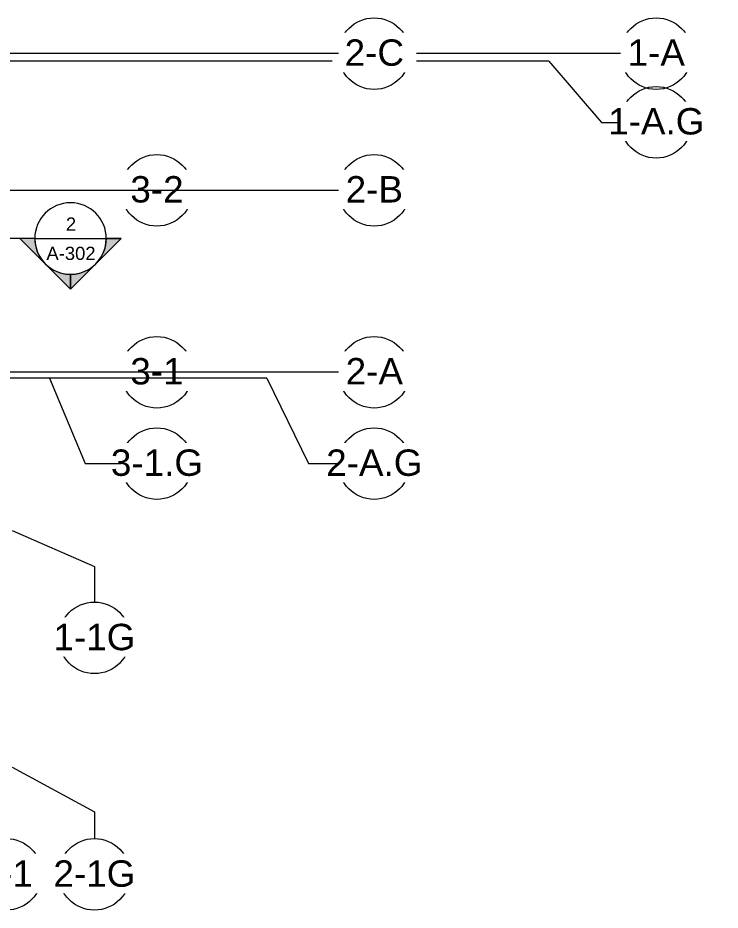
# Model space of a CAD drawing. Header units: inches. Extents: x 25557 to 33164, y -23509 to -20035.
# Drawn here: x 32221 to 33164, y -23509 to -22312 of the extents above; entities that cross this region are included whole.
import ezdxf

# ---------------------------------------------------------------- set-up
doc = ezdxf.new("R2010")
doc.units = ezdxf.units.IN
doc.header["$MEASUREMENT"] = 0
doc.linetypes.add('Grid Line 1_2_', pattern=[0.875, 0.5, -0.125, 0.125, -0.125])
for name, color, linetype, lineweight in [('G-ANNO-SYMB', 111, 'Continuous', 9), ('S-GRID', 1, 'Continuous', 9), ('S-GRID-IDEN', 1, 'Continuous', 9)]:
    doc.layers.add(name, color=color, linetype=linetype, lineweight=lineweight)
doc.styles.add('Arial', font='arial.ttf', dxfattribs={"height": 35.407186})
doc.styles.add('Arial_1', font='arial.ttf', dxfattribs={"height": 17.703593})

# ---------------------------------------------------------------- blocks, each defined once
blk = doc.blocks.new('Section - Section Head - Filled-1526-Overall Floor Plan')
at = {"layer": 'G-ANNO-SYMB'}
h = blk.add_hatch(color=256, dxfattribs=at)
edge = h.paths.add_edge_path(flags=0)
edge.add_line((-0.4268, 0.1768), (-0.25, 0.3536))
edge.add_line((-0.25, 0.3536), (-0.25, 0.25))
edge.add_arc((-0.25, 0), 0.25, 90, 135)
h = blk.add_hatch(color=256, dxfattribs=at)
edge = h.paths.add_edge_path(flags=0)
edge.add_arc((-0.25, 0), 0.25, 45, 90)
edge.add_line((-0.25, 0.25), (-0.25, 0.3536))
edge.add_line((-0.25, 0.3536), (-0.0732, 0.1768))
h = blk.add_hatch(color=256, dxfattribs=at)
edge = h.paths.add_edge_path(flags=0)
edge.add_arc((-0.25, 0), 0.2503, 137.9216, 180)
edge.add_line((-0.5003, 0), (-0.6036, 0))
edge.add_line((-0.6036, 0), (-0.4358, 0.1678))
h = blk.add_hatch(color=256, dxfattribs=at)
edge = h.paths.add_edge_path(flags=0)
edge.add_line((-0.0642, 0.1678), (0.1036, 0))
edge.add_line((0.1036, 0), (0.0003, 0))
edge.add_arc((-0.25, 0), 0.2503, 0, 42.0784)
for p, q in [((-0.25, 0.3536), (-0.6036, 0)), ((-0.25, 0.3536), (-0.4268, 0.1768)), ((-0.25, 0.3536), (0.1036, 0)), ((-0.25, 0.25), (-0.25, 0.3536)), ((-0.0732, 0.1768), (-0.25, 0.3536)), ((-0.25, 0.3536), (-0.25, 0.25)), ((-0.4358, 0.1678), (-0.6036, 0)), ((0.1036, 0), (-0.0642, 0.1678)), ((-0.6036, 0), (-0.5003, 0)), ((0.0003, 0), (0.1036, 0)), ((-0.5, 0), (-0.6036, 0)), ((0, 0), (0.1036, 0))]:
    blk.add_line(p, q, dxfattribs=at)
for radius, start, end in [(0.25, 360, 180), (0.25, 90, 135), (0.25, 45, 90), (0.2503, 137.9216, 180), (0.2503, 0, 42.0784), (0.25, 180, 360)]:
    blk.add_arc((-0.25, 0), radius, start, end, dxfattribs=at)
blk = doc.blocks.new('Grid - Grid Head - Circle-14747-Overall Floor Plan')
at = {"layer": 'S-GRID-IDEN'}
blk.add_circle((0, 0), 0.25, dxfattribs=at)

msp = doc.modelspace()

# ---------------------------------------------------------------- linework, layer by layer
at = {"layer": 'G-ANNO-SYMB'}
for q in [(27927.7, -22607.8), (32339.9, -22607.8)]:
    msp.add_line((32243.9, -22607.8), q, dxfattribs=at)
at = {"layer": 'S-GRID', "linetype": 'Grid Line 1_2_'}
for p, q in [((32933.8, -22369.6), (28669.8, -22369.6)), ((32263.7, -22795.3), (27499.7, -22795.3))]:
    msp.add_line(p, q, dxfattribs=at)
at = {"layer": 'S-GRID'}
for p, q in [((32263.7, -22795.3), (32311.7, -22909.9)), ((32213.7, -22999.8), (32323.9, -23047.8)), ((32323.9, -23047.8), (32323.9, -23095.8)), ((32213.7, -23317.2), (32323.9, -23377.2)), ((32323.9, -23377.2), (32323.9, -23413.2))]:
    msp.add_line(p, q, dxfattribs=at)

# ---------------------------------------------------------------- block references
at = {"layer": 'G-ANNO-SYMB', "xscale": 191.9999999999999, "yscale": 191.9999999999999, "zscale": 191.9999999999999, "rotation": 180}
msp.add_blockref('Section - Section Head - Filled-1526-Overall Floor Plan', (32243.9, -22607.8), dxfattribs=at)
at = {"layer": 'S-GRID-IDEN', "xscale": 191.9999999999999, "yscale": 191.9999999999999, "zscale": 191.9999999999999}
for p, rotation in [((32699.4, -22359.6), 89.9999999999998), ((33077.8, -22359.6), 89.99999999999982), ((33077.8, -22451.8), 89.99999999999982), ((32407.7, -22543.1), 89.99999999999984), ((32699.4, -22543.1), 89.9999999999998), ((32407.7, -22787.3), 89.99999999999984), ((32699.4, -22787.3), 89.9999999999998), ((32407.7, -22909.9), 89.99999999999984), ((32699.4, -22909.9), 89.9999999999998)]:
    msp.add_blockref('Grid - Grid Head - Circle-14747-Overall Floor Plan', p, dxfattribs=dict(at, rotation=rotation))
for p in [(32323.9, -23143.8), (32205.7, -23461.2), (32323.9, -23461.2)]:
    msp.add_blockref('Grid - Grid Head - Circle-14747-Overall Floor Plan', p, dxfattribs=at)

# ---------------------------------------------------------------- texts
at = {"layer": 'G-ANNO-SYMB', "char_height": 17.7, "attachment_point": 2, "line_spacing_factor": 0.938532, "style": 'Arial_1'}
for s, insert, width in [('2', (32292.5, -22579.5), 16.416), ('A-302', (32292.5, -22618.8), 78.624)]:
    msp.add_mtext(s, dxfattribs=dict(at, insert=insert, width=width))

# ---------------------------------------------------------------- next in the draw order: texts
at = {"layer": 'S-GRID-IDEN', "char_height": 35.41, "attachment_point": 2, "line_spacing_factor": 0.938532, "style": 'Arial', "bg_fill": 3, "box_fill_scale": 1.25, "bg_fill_color": 0, "bg_fill_transparency": 0}
for s, insert, width in [('1-A', (33078, -22340.5), 91.584), ('1-A.G', (33078, -22432.7), 153.792), ('3-2', (32407.9, -22524), 85.104), ('2-B', (32699.6, -22524), 91.584), ('3-1', (32407.9, -22768.2), 85.104), ('2-A', (32699.6, -22768.2), 91.584), ('3-1.G', (32407.9, -22890.9), 147.312), ('2-A.G', (32699.6, -22890.9), 153.792), ('1-1G', (32323.9, -23124.9), 130.896), ('2-1', (32205.7, -23442.4), 85.104)]:
    msp.add_mtext(s, dxfattribs=dict(at, insert=insert, width=width))

# ---------------------------------------------------------------- next in the draw order: linework, layer by layer
at = {"layer": 'S-GRID', "linetype": 'Grid Line 1_2_'}
for p, q in [((33029.8, -22359.6), (28669.8, -22359.6)), ((32359.7, -22543.1), (27403.7, -22543.1)), ((32651.4, -22543.1), (27722.5, -22543.1)), ((32359.7, -22787.3), (27403.7, -22787.3)), ((32651.4, -22787.3), (27722.5, -22787.3)), ((32555.4, -22795.3), (27847.8, -22795.3))]:
    msp.add_line(p, q, dxfattribs=at)
at = {"layer": 'S-GRID'}
for p, q in [((32933.8, -22369.6), (33004.3, -22451.8)), ((33004.3, -22451.8), (33029.8, -22451.8)), ((32555.4, -22795.3), (32611.1, -22909.9)), ((32311.7, -22909.9), (32359.7, -22909.9)), ((32611.1, -22909.9), (32651.4, -22909.9))]:
    msp.add_line(p, q, dxfattribs=at)

# ---------------------------------------------------------------- next in the draw order: texts
at = {"layer": 'S-GRID-IDEN', "insert": (32323.9, -23442.4), "char_height": 35.41, "width": 130.896, "attachment_point": 2, "line_spacing_factor": 0.938532, "style": 'Arial', "bg_fill": 3, "box_fill_scale": 1.25, "bg_fill_color": 0, "bg_fill_transparency": 0}
msp.add_mtext('2-1G', dxfattribs=at)

# ---------------------------------------------------------------- next in the draw order: texts
at = {"layer": 'S-GRID-IDEN', "insert": (32699.6, -22340.5), "char_height": 35.41, "width": 94.608, "attachment_point": 2, "line_spacing_factor": 0.938532, "style": 'Arial', "bg_fill": 3, "box_fill_scale": 1.25, "bg_fill_color": 0, "bg_fill_transparency": 0}
msp.add_mtext('2-C', dxfattribs=at)

# ---------------------------------------------------------------- next in the draw order: linework, layer by layer
at = {"layer": 'S-GRID', "linetype": 'Grid Line 1_2_'}
msp.add_line((32651.4, -22359.6), (28585.8, -22359.6), dxfattribs=at)

doc.saveas('drawing.dxf')
